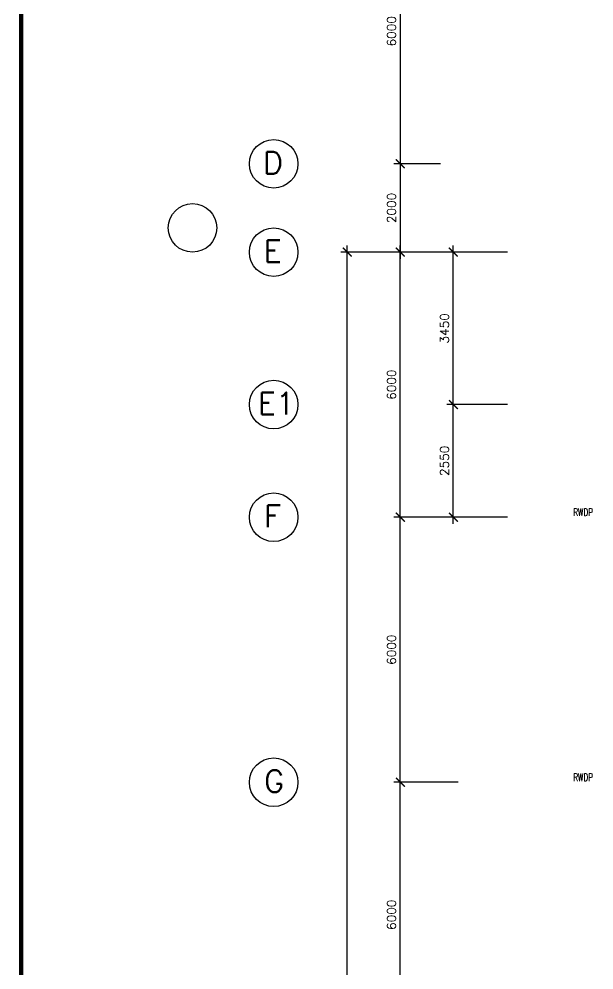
# Model space of a CAD drawing. Header units: feet. Extents: x 1407108 to 2957709, y -1501070 to -681589.
# Drawn here: x 1612054 to 1625071, y -800674 to -779146 of the extents above; entities that cross this region are included whole.
import ezdxf

# ---------------------------------------------------------------- set-up
doc = ezdxf.new("R2010")
doc.units = ezdxf.units.FT
doc.header["$LTSCALE"] = 13
doc.header["$MEASUREMENT"] = 0
doc.linetypes.add('DASHED', pattern=[0.75, 0.5, -0.25])
doc.layers.get('0').update_dxf_attribs({"linetype": 'CONTINUOUS'})
for name, color, linetype in [('DIM', 7, 'CONTINUOUS'), ('GRID-T', 7, 'CONTINUOUS'), ('PL', 5, 'CONTINUOUS'), ('RWDP', 145, 'CONTINUOUS')]:
    doc.layers.add(name, color=color, linetype=linetype)
doc.styles.add('ROMANS', font='romans')
doc.styles.get("Standard").update_dxf_attribs({"font": 'ROMANS.SHX'})
doc.dimstyles.new('STANDARD$0', dxfattribs={"dimscale": 0, "dimtxt": 8, "dimasz": 6, "dimexe": 1, "dimexo": 1, "dimgap": 3, "dimtad": 1, "dimdec": 0, "dimlfac": -1, "dimrnd": 1, "dimzin": 0, "dimdsep": 46, "dimtxsty": 'Standard', "dimcen": 0, "dimclrd": 5, "dimclre": 250, "dimadec": 0, "dimazin": 0, "dimtfac": 1, "dimtdec": 4, "dimtofl": 0, "dimtmove": 0, "dimatfit": 3, "dimfxl": 1, "dimtolj": 1, "dimtzin": 0, "dimarcsym": 0})

# ---------------------------------------------------------------- blocks, each defined once
blk = doc.blocks.new('_ARCHTICK')
at = {"color": 0, "linetype": 'ByBlock', "const_width": 0.15}
blk.add_lwpolyline([(-0.5, -0.5), (0.5, 0.5)], dxfattribs=at)
blk = doc.blocks.new('*D318')
at = {"layer": 'DIM', "color": 7, "lineweight": -2, "transparency": 16777216}
for p, q in [((1620686, -782274), (1620686, -784574)), ((1620953, -782424), (1620536, -782424)), ((1620953, -784424), (1620536, -784424))]:
    blk.add_line(p, q, dxfattribs=at)
at = {"layer": 'DIM', "color": 7, "lineweight": -2, "transparency": 16777216, "xscale": 200, "yscale": 200, "zscale": 200}
for p, rotation in [((1620686, -782424), 90), ((1620686, -784424), 270)]:
    blk.add_blockref('_ARCHTICK', p, dxfattribs=dict(at, rotation=rotation))
at = {"layer": 'DIM', "color": 7, "transparency": 16777216, "insert": (1620486, -783424), "char_height": 200, "attachment_point": 5, "rotation": 90, "style": 'ROMANS'}
blk.add_mtext('\\A1;2000', dxfattribs=at)
blk = doc.blocks.new('*D339')
at = {"layer": 'DIM', "color": 7, "lineweight": -2, "transparency": 16777216}
for p, q in [((1621235, -784424), (1619336, -784424)), ((1619486, -838574), (1619486, -784274)), ((1621235, -838424), (1619336, -838424))]:
    blk.add_line(p, q, dxfattribs=at)
at = {"layer": 'DIM', "color": 7, "lineweight": -2, "transparency": 16777216, "xscale": 200, "yscale": 200, "zscale": 200}
for p, rotation in [((1619486, -784424), 90), ((1619486, -838424), 270)]:
    blk.add_blockref('_ARCHTICK', p, dxfattribs=dict(at, rotation=rotation))
at = {"layer": 'DIM', "color": 7, "transparency": 16777216, "insert": (1619286, -811424), "char_height": 200, "attachment_point": 5, "rotation": 90, "style": 'ROMANS'}
blk.add_mtext('\\A1;54000', dxfattribs=at)
blk = doc.blocks.new('*D346')
at = {"layer": 'DIM', "color": 7, "lineweight": -2, "transparency": 16777216}
for p, q in [((1620686, -802574), (1620686, -796274)), ((1621993, -796424), (1620536, -796424)), ((1621993, -802424), (1620536, -802424))]:
    blk.add_line(p, q, dxfattribs=at)
at = {"layer": 'DIM', "color": 7, "lineweight": -2, "transparency": 16777216, "xscale": 200, "yscale": 200, "zscale": 200}
for p, rotation in [((1620686, -796424), 90), ((1620686, -802424), 270)]:
    blk.add_blockref('_ARCHTICK', p, dxfattribs=dict(at, rotation=rotation))
at = {"layer": 'DIM', "color": 7, "transparency": 16777216, "insert": (1620486, -799424), "char_height": 200, "attachment_point": 5, "rotation": 90, "style": 'ROMANS'}
blk.add_mtext('\\A1;6000', dxfattribs=at)
blk = doc.blocks.new('*D347')
at = {"layer": 'DIM', "color": 7, "lineweight": -2, "transparency": 16777216}
for p, q in [((1620686, -796574), (1620686, -790274)), ((1621993, -790424), (1620536, -790424)), ((1621993, -796424), (1620536, -796424))]:
    blk.add_line(p, q, dxfattribs=at)
at = {"layer": 'DIM', "color": 7, "lineweight": -2, "transparency": 16777216, "xscale": 200, "yscale": 200, "zscale": 200}
for p, rotation in [((1620686, -790424), 90), ((1620686, -796424), 270)]:
    blk.add_blockref('_ARCHTICK', p, dxfattribs=dict(at, rotation=rotation))
at = {"layer": 'DIM', "color": 7, "transparency": 16777216, "insert": (1620486, -793424), "char_height": 200, "attachment_point": 5, "rotation": 90, "style": 'ROMANS'}
blk.add_mtext('\\A1;6000', dxfattribs=at)
blk = doc.blocks.new('*D348')
at = {"layer": 'DIM', "color": 7, "lineweight": -2, "transparency": 16777216}
for p, q in [((1621993, -784424), (1620536, -784424)), ((1620686, -790574), (1620686, -784274)), ((1621993, -790424), (1620536, -790424))]:
    blk.add_line(p, q, dxfattribs=at)
at = {"layer": 'DIM', "color": 7, "lineweight": -2, "transparency": 16777216, "xscale": 200, "yscale": 200, "zscale": 200}
for p, rotation in [((1620686, -784424), 90), ((1620686, -790424), 270)]:
    blk.add_blockref('_ARCHTICK', p, dxfattribs=dict(at, rotation=rotation))
at = {"layer": 'DIM', "color": 7, "transparency": 16777216, "insert": (1620486, -787424), "char_height": 200, "attachment_point": 5, "rotation": 90, "style": 'ROMANS'}
blk.add_mtext('\\A1;6000', dxfattribs=at)
blk = doc.blocks.new('*D350')
at = {"layer": 'DIM', "color": 7, "lineweight": -2, "transparency": 16777216}
for p, q in [((1623114, -787874), (1621736, -787874)), ((1621886, -790574), (1621886, -787724)), ((1623114, -790424), (1621736, -790424))]:
    blk.add_line(p, q, dxfattribs=at)
at = {"layer": 'DIM', "color": 7, "lineweight": -2, "transparency": 16777216, "xscale": 200, "yscale": 200, "zscale": 200}
for p, rotation in [((1621886, -787874), 90), ((1621886, -790424), 270)]:
    blk.add_blockref('_ARCHTICK', p, dxfattribs=dict(at, rotation=rotation))
at = {"layer": 'DIM', "color": 7, "transparency": 16777216, "insert": (1621686, -789149), "char_height": 200, "attachment_point": 5, "rotation": 90, "style": 'ROMANS'}
blk.add_mtext('\\A1;2550', dxfattribs=at)
blk = doc.blocks.new('*D351')
at = {"layer": 'DIM', "color": 7, "lineweight": -2, "transparency": 16777216}
for p, q in [((1623114, -784424), (1621736, -784424)), ((1621886, -788024), (1621886, -784274)), ((1623114, -787874), (1621736, -787874))]:
    blk.add_line(p, q, dxfattribs=at)
at = {"layer": 'DIM', "color": 7, "lineweight": -2, "transparency": 16777216, "xscale": 200, "yscale": 200, "zscale": 200}
for p, rotation in [((1621886, -784424), 90), ((1621886, -787874), 270)]:
    blk.add_blockref('_ARCHTICK', p, dxfattribs=dict(at, rotation=rotation))
at = {"layer": 'DIM', "color": 7, "transparency": 16777216, "insert": (1621686, -786149), "char_height": 200, "attachment_point": 5, "rotation": 90, "style": 'ROMANS'}
blk.add_mtext('\\A1;3450', dxfattribs=at)
blk = doc.blocks.new('*D389')
at = {"layer": 'DIM', "color": 7, "lineweight": -2, "transparency": 16777216}
for p, q in [((1620686, -776274), (1620686, -782574)), ((1621595, -776424), (1620536, -776424)), ((1621595, -782424), (1620536, -782424))]:
    blk.add_line(p, q, dxfattribs=at)
at = {"layer": 'DIM', "color": 7, "lineweight": -2, "transparency": 16777216, "xscale": 200, "yscale": 200, "zscale": 200}
for p, rotation in [((1620686, -776424), 90), ((1620686, -782424), 270)]:
    blk.add_blockref('_ARCHTICK', p, dxfattribs=dict(at, rotation=rotation))
at = {"layer": 'DIM', "color": 7, "transparency": 16777216, "insert": (1620486, -779424), "char_height": 200, "attachment_point": 5, "rotation": 90, "style": 'ROMANS'}
blk.add_mtext('\\A1;6000', dxfattribs=at)

msp = doc.modelspace()

# ---------------------------------------------------------------- linework, layer by layer
at = {"layer": 'GRID-T', "color": 7}
for centre in [(1617819.3, -782424.1), (1615982, -783874.1), (1617819.3, -784424.1), (1617819.3, -787874.1), (1617819.3, -790424.1), (1617819.3, -796424.1)]:
    msp.add_circle(centre, 550, dxfattribs=at)
at = {"layer": 'PL', "color": 33, "linetype": 'DASHED', "const_width": 100}
msp.add_lwpolyline([(1612104.3, -847288.2), (1682522.7, -847288.2), (1682522.7, -756912.6), (1612104.3, -756912.6)], close=True, dxfattribs=at)

# ---------------------------------------------------------------- texts
at = {"layer": 'GRID-T', "color": 3, "style": 'ROMANS'}
for s, p in [('D', (1617580, -782649.9)), ('E', (1617596.7, -784649.9)), ('E1', (1617461.8, -788099.9)), ('F', (1617604.1, -790649.9)), ('G', (1617604.1, -796649.9))]:
    msp.add_text(s, height=500, dxfattribs=at).set_placement(p)
at = {"layer": 'RWDP', "color": 142, "style": 'ROMANS', "width": 0.7}
for p in [(1624602.5, -790396.2), (1624602.5, -796396.2)]:
    msp.add_text('RWDP', height=170, dxfattribs=at).set_placement(p)

# ---------------------------------------------------------------- dimensions: what is measured, and where the dimension line sits
at = {"layer": 'DIM'}
for p1, p2, distance, picture, middle in [((1621745.1, -776424.1), (1621745.1, -782424.1), -1059.1, '*D389', (1620486, -779424.1)), ((1621385.4, -838424.1), (1621385.4, -784424.1), 1899.4, '*D339', (1619286, -811424.1)), ((1623263.6, -787874.1), (1623263.6, -784424.1), 1377.6, '*D351', (1621686, -786149.1)), ((1623263.6, -790424.1), (1623263.6, -787874.1), 1377.6, '*D350', (1621686, -789149.1))]:
    dim = msp.add_aligned_dim(p1=p1, p2=p2, distance=distance, dimstyle='STANDARD$0', override={"dimscale": 100, "dimtxt": 2, "dimasz": 2, "dimexe": 1.5, "dimexo": 1.5, "dimgap": 1, "dimtxsty": 'ROMANS', "dimblk": 'ARCHTICK', "dimdle": 1.5, "dimclrd": 7, "dimclre": 7, "dimclrt": 7, "dimtdec": 0, "dimtmove": 2}, dxfattribs=at)
    dim.commit()
    dim.dimension.update_dxf_attribs({"geometry": picture, "text_midpoint": middle})
for base, p1, p2, angle, picture, middle in [((1620686, -784424.1), (1621102.8, -782424.1), (1621102.8, -784424.1), 90, '*D318', (1620486, -783424.1)), ((1620686, -784424.1), (1622143.3, -790424.1), (1622143.3, -784424.1), 270, '*D348', (1620486, -787424.1)), ((1620686, -790424.1), (1622143.3, -796424.1), (1622143.3, -790424.1), 270, '*D347', (1620486, -793424.1)), ((1620686, -796424.1), (1622143.3, -802424.1), (1622143.3, -796424.1), 270, '*D346', (1620486, -799424.1))]:
    dim = msp.add_linear_dim(base=base, p1=p1, p2=p2, angle=angle, dimstyle='STANDARD$0', override={"dimscale": 100, "dimtxt": 2, "dimasz": 2, "dimexe": 1.5, "dimexo": 1.5, "dimgap": 1, "dimtxsty": 'ROMANS', "dimblk": 'ARCHTICK', "dimdle": 1.5, "dimclrd": 7, "dimclre": 7, "dimclrt": 7, "dimtdec": 0, "dimtmove": 2}, dxfattribs=at)
    dim.commit()
    dim.dimension.update_dxf_attribs({"geometry": picture, "text_midpoint": middle})

doc.saveas('drawing.dxf')
